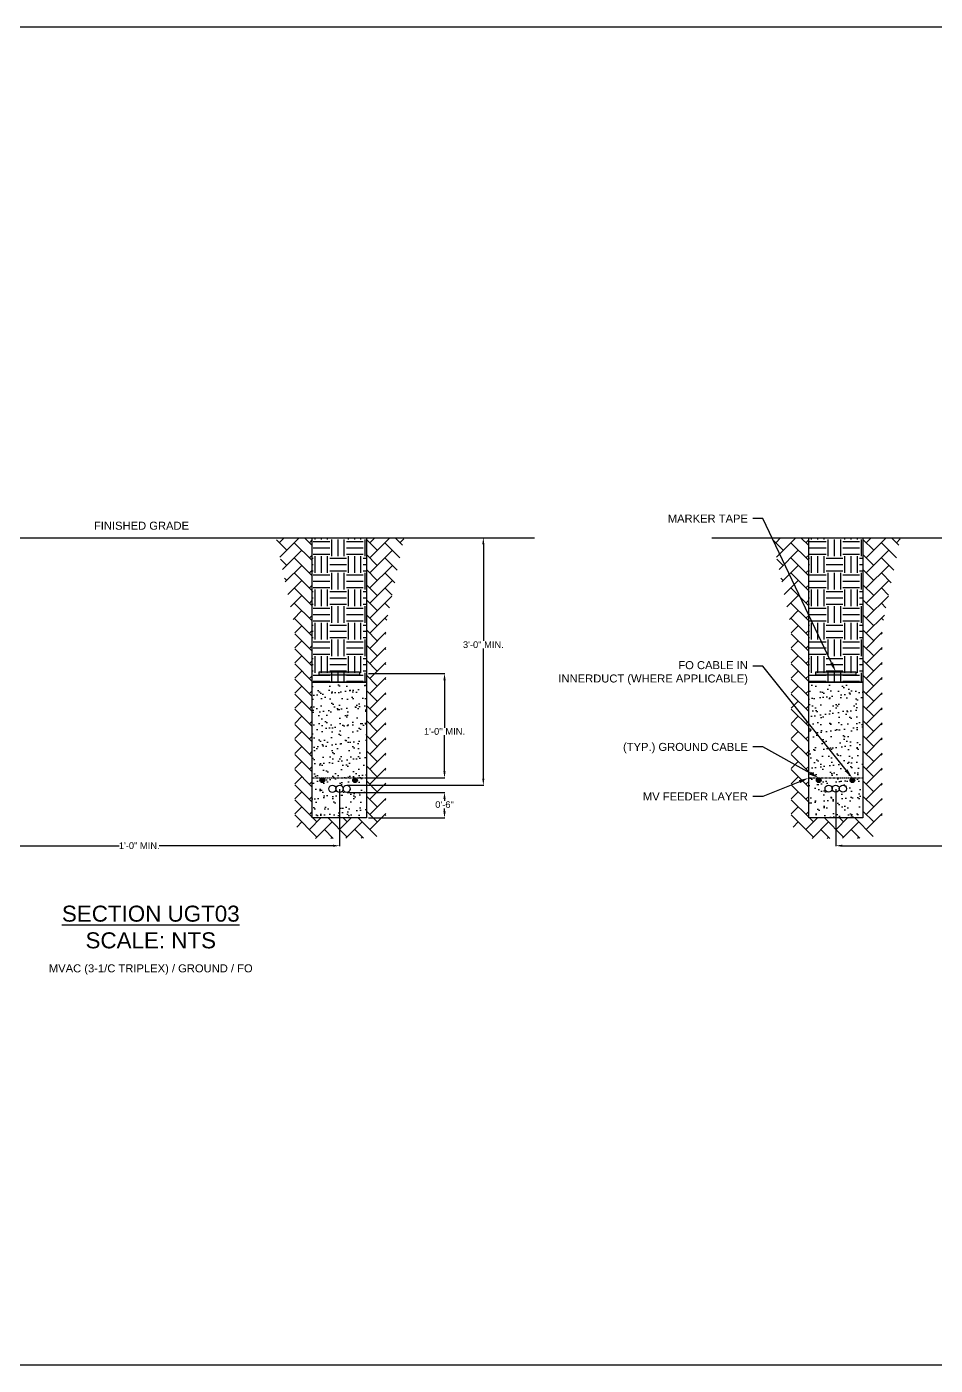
# Model space of a CAD drawing. Header units: feet. Extents: x -1012 to 2720, y -48 to 612.
# Drawn here: x 518.3 to 654.5, y 330.8 to 531.4 of the extents above; entities that cross this region are included whole.
import ezdxf
from ezdxf import colors
from ezdxf.entities.mleader import LeaderData, LeaderLine
from ezdxf.math import Vec2, Vec3

# ---------------------------------------------------------------- set-up
doc = ezdxf.new("R2010")
doc.units = ezdxf.units.FT
doc.header["$MEASUREMENT"] = 0
doc.linetypes.add('CENTER', pattern=[2, 1.25, -0.25, 0.25, -0.25])
for name, color, linetype in [('E-CABL-ACMV', 1, 'AC_CABLE'), ('E-CABL-FO', 120, 'FIBER_OPTIC'), ('E-CABL-UG2', 142, 'GROUND_WIRE_G2'), ('E-FIN-GR', 4, 'Continuous'), ('E-MRKR-TREN', 6, 'Continuous'), ('E-TREN', 3, 'Continuous'), ('E-TREN-HATCH', 254, 'Continuous'), ('G-ANNO-TEXT', 1, 'Continuous'), ('G-DIMS', 7, 'Continuous'), ('text', 1, 'Continuous')]:
    doc.layers.add(name, color=color, linetype=linetype)
doc.styles.add('NEI-A', font='arial.ttf')
doc.styles.get("Standard").update_dxf_attribs({"font": 'arial.ttf'})
doc.linetypes.add('AC_CABLE', pattern='A,1,-0.2,["AC",Standard,S=0.1,R=0,X=-0.1,Y=-0.05],-0.2', length=1.4)
doc.linetypes.add('FIBER_OPTIC', pattern='A,0.2,-0.05,0,-0.05,0.2,-0.15,["FO",Standard,S=0.1,R=0,X=-0.04,Y=-0.05],-0.25,0.2,-0.05,0,-0.05', length=1.2)
doc.linetypes.add('GROUND_WIRE_G2', pattern='A,1,-0.2,["G2",Standard,S=0.1,R=0,X=-0.1,Y=-0.05],-0.2', length=1.4)
doc.dimstyles.new('NEI-A', dxfattribs={"dimtxt": 0.1, "dimasz": 0.125, "dimexe": 0.0625, "dimexo": 0.0625, "dimgap": 0.0625, "dimtad": 0, "dimtih": 1, "dimtoh": 1, "dimdec": 4, "dimzin": 3, "dimdsep": 46, "dimlunit": 4, "dimtxsty": 'NEI-A', "dimcen": 0, "dimadec": 0, "dimazin": 0, "dimtfac": 0.75, "dimtdec": 4, "dimtofl": 0, "dimtmove": 0, "dimatfit": 3, "dimfxl": 1, "dimfrac": 1, "dimtolj": 1, "dimtzin": 0, "dimarcsym": 0})

# ---------------------------------------------------------------- blocks, each defined once
blk = doc.blocks.new('*D25')
at = {"layer": 'Defpoints', "color": 0, "transparency": 16777216}
for p in [(505.13, 417.24), (565.2, 417.18), (565.2, 408.66)]:
    blk.add_point(p, dxfattribs=at)
at = {"layer": 'text', "color": 0, "lineweight": -2, "transparency": 16777216}
for p, q in [((505.13, 417.17), (505.13, 408.59)), ((565.2, 417.12), (565.2, 408.59)), ((506.13, 408.66), (532.18, 408.66)), ((564.2, 408.66), (538.15, 408.66))]:
    blk.add_line(p, q, dxfattribs=at)
at = {"layer": 'text', "color": 0, "transparency": 16777216}
for points in [[(506.13, 408.82), (506.13, 408.49), (505.13, 408.66)], [(564.2, 408.82), (564.2, 408.49), (565.2, 408.66)]]:
    blk.add_solid(points, dxfattribs=at)
at = {"layer": 'text', "color": 0, "transparency": 16777216, "insert": (535.17, 408.66), "char_height": 1, "attachment_point": 5, "style": 'NEI-A'}
blk.add_mtext('\\A1;1\'-0" MIN.', dxfattribs=at)
blk = doc.blocks.new('*D26')
at = {"layer": 'Defpoints', "color": 0, "transparency": 16777216}
for p in [(639.57, 417.2), (699.56, 417.21), (699.56, 408.66)]:
    blk.add_point(p, dxfattribs=at)
at = {"layer": 'text', "color": 0, "lineweight": -2, "transparency": 16777216}
for p, q in [((639.57, 417.14), (639.57, 408.59)), ((699.56, 417.15), (699.56, 408.59)), ((640.57, 408.66), (666.53, 408.66)), ((698.56, 408.66), (672.59, 408.66))]:
    blk.add_line(p, q, dxfattribs=at)
at = {"layer": 'text', "color": 0, "transparency": 16777216}
for points in [[(640.57, 408.82), (640.57, 408.49), (639.57, 408.66)], [(698.56, 408.82), (698.56, 408.49), (699.56, 408.66)]]:
    blk.add_solid(points, dxfattribs=at)
at = {"layer": 'text', "color": 0, "transparency": 16777216, "insert": (669.56, 408.66), "char_height": 1, "attachment_point": 5, "style": 'NEI-A'}
blk.add_mtext('\\A1;5\'-0" MIN.', dxfattribs=at)
blk = doc.blocks.new('*D29')
at = {"layer": 'Defpoints', "color": 0, "transparency": 16777216}
for p in [(566.27, 416.65), (569.46, 412.82), (580.93, 412.82)]:
    blk.add_point(p, dxfattribs=at)
at = {"layer": 'text', "color": 0, "lineweight": -2, "transparency": 16777216}
for p, q in [((566.33, 416.65), (580.99, 416.65)), ((580.93, 415.65), (580.93, 415.39)), ((580.93, 413.82), (580.93, 414.24)), ((569.52, 412.82), (580.99, 412.82))]:
    blk.add_line(p, q, dxfattribs=at)
at = {"layer": 'text', "color": 0, "transparency": 16777216}
for points in [[(580.76, 415.65), (581.1, 415.65), (580.93, 416.65)], [(580.76, 413.82), (581.1, 413.82), (580.93, 412.82)]]:
    blk.add_solid(points, dxfattribs=at)
at = {"layer": 'text', "color": 0, "transparency": 16777216, "insert": (580.93, 414.82), "char_height": 1, "attachment_point": 5, "style": 'NEI-A'}
blk.add_mtext('\\A1;0\'-6"', dxfattribs=at)
blk = doc.blocks.new('*D33')
at = {"layer": 'Defpoints', "color": 0, "transparency": 16777216}
for p in [(569.23, 454.82), (586.75, 454.82), (566.27, 417.72)]:
    blk.add_point(p, dxfattribs=at)
at = {"layer": 'text', "color": 0, "lineweight": -2, "transparency": 16777216}
for p, q in [((569.3, 454.82), (586.81, 454.82)), ((586.75, 453.82), (586.75, 439.36)), ((586.75, 418.72), (586.75, 438.22)), ((566.33, 417.72), (586.81, 417.72))]:
    blk.add_line(p, q, dxfattribs=at)
at = {"layer": 'text', "color": 0, "transparency": 16777216}
for points in [[(586.58, 453.82), (586.91, 453.82), (586.75, 454.82)], [(586.58, 418.72), (586.91, 418.72), (586.75, 417.72)]]:
    blk.add_solid(points, dxfattribs=at)
at = {"layer": 'text', "color": 0, "transparency": 16777216, "insert": (586.75, 438.79), "char_height": 1, "attachment_point": 5, "style": 'NEI-A'}
blk.add_mtext('\\A1;3\'-0" MIN.', dxfattribs=at)
blk = doc.blocks.new('*D34')
at = {"layer": 'Defpoints', "color": 0, "transparency": 16777216}
for p in [(569.46, 434.47), (569.23, 418.82), (580.93, 418.82)]:
    blk.add_point(p, dxfattribs=at)
at = {"layer": 'text', "color": 0, "lineweight": -2, "transparency": 16777216}
for p, q in [((569.52, 434.47), (580.99, 434.47)), ((580.93, 433.47), (580.93, 426.35)), ((580.93, 419.82), (580.93, 425.21)), ((569.3, 418.82), (580.99, 418.82))]:
    blk.add_line(p, q, dxfattribs=at)
at = {"layer": 'text', "color": 0, "transparency": 16777216}
for points in [[(580.76, 433.47), (581.1, 433.47), (580.93, 434.47)], [(580.76, 419.82), (581.1, 419.82), (580.93, 418.82)]]:
    blk.add_solid(points, dxfattribs=at)
at = {"layer": 'text', "color": 0, "transparency": 16777216, "insert": (580.93, 425.78), "char_height": 1, "attachment_point": 5, "style": 'NEI-A'}
blk.add_mtext("\\A1;1'-0'' MIN.", dxfattribs=at)

msp = doc.modelspace()

# ---------------------------------------------------------------- hatches: boundary and pattern name
at = {"layer": 'E-CABL-FO', "linetype": 'Continuous'}
h = msp.add_hatch(color=256, dxfattribs=at)
edge = h.paths.add_edge_path()
edge.add_arc((567.52329, 418.4568), 0.34375, 0, 360)
h = msp.add_hatch(color=256, dxfattribs=at)
edge = h.paths.add_edge_path()
edge.add_arc((642.07018, 418.46652), 0.34375, 0, 360)
at = {"layer": 'E-CABL-UG2', "linetype": 'Continuous'}
h = msp.add_hatch(color=256, dxfattribs=at)
edge = h.paths.add_edge_path()
edge.add_arc((562.60698, 418.47166), 0.34375, 0, 360)
h = msp.add_hatch(color=256, dxfattribs=at)
edge = h.paths.add_edge_path()
edge.add_arc((637.02198, 418.47164), 0.34375, 0, 360)
at = {"layer": 'E-MRKR-TREN', "linetype": 'Continuous'}
h = msp.add_hatch(color=256, dxfattribs=at)
h.dxf.hatch_style = 1
h.paths.add_polyline_path([(562.16443, 434.7224), (568.16443, 434.7224), (568.16443, 434.2224), (562.16443, 434.2224)])
h = msp.add_hatch(color=256, dxfattribs=at)
h.dxf.hatch_style = 1
h.paths.add_polyline_path([(636.57943, 434.7224), (642.57943, 434.7224), (642.57943, 434.2224), (636.57943, 434.2224)])
at = {"layer": 'E-TREN-HATCH', "linetype": 'Continuous'}
h = msp.add_hatch(dxfattribs=at)
h.set_pattern_fill('AR-HBONE', color=256, scale=0.4)
h.set_pattern_definition([(45, (67.3975, 589.8417), (2e-16, 2.2627417), [4.8, -1.6]), (135, (68.5289, 590.9731), (2e-16, 2.2627417), [4.8, -1.6])])
h.paths.add_polyline_path([(574.86454, 454.81539), (569.23318, 454.81539), (569.23318, 412.81539), (561.09568, 412.81539), (561.09568, 454.81539), (555.66821, 454.81539), (558.4901, 441.32709), (558.4901, 411.74664), (560.48846, 409.74664), (570.6326, 409.79277), (572.13627, 412.52998), (572.13627, 441.70307)])
h = msp.add_hatch(dxfattribs=at)
h.set_pattern_fill('EARTH', color=256, scale=10)
h.set_pattern_definition([(0, (-6082671.2808, -2152175.1348), (2.5, 2.5), [2.5, -2.5]), (0, (-6082671.2808, -2152174.1973), (2.5, 2.5), [2.5, -2.5]), (0, (-6082671.2808, -2152173.2598), (2.5, 2.5), [2.5, -2.5]), (90, (-6082670.9683, -2152172.9473), (-2.5, 2.5), [2.5, -2.5]), (90, (-6082670.0308, -2152172.9473), (-2.5, 2.5), [2.5, -2.5]), (90, (-6082669.0933, -2152172.9473), (-2.5, 2.5), [2.5, -2.5])])
h.paths.add_polyline_path([(569.23318, 454.81539), (561.09568, 454.81539), (561.09568, 433.15542), (569.23318, 433.15542)])
h = msp.add_hatch(dxfattribs=at)
h.set_pattern_fill('AR-HBONE', color=256, scale=0.4)
h.set_pattern_definition([(45, (141.8125, 589.8417), (2e-16, 2.2627417), [4.8, -1.6]), (135, (142.9439, 590.9731), (2e-16, 2.2627417), [4.8, -1.6])])
h.paths.add_polyline_path([(649.27953, 454.81539), (643.64818, 454.81539), (643.64818, 412.81539), (635.51068, 412.81539), (635.51068, 454.81539), (630.08321, 454.81539), (632.90509, 441.32709), (632.90509, 411.74664), (634.90346, 409.74664), (645.0476, 409.79277), (646.55126, 412.52998), (646.55126, 441.70307)])
h = msp.add_hatch(dxfattribs=at)
h.set_pattern_fill('EARTH', color=256, scale=10)
h.set_pattern_definition([(0, (-6082596.8658, -2152175.1348), (2.5, 2.5), [2.5, -2.5]), (0, (-6082596.8658, -2152174.1973), (2.5, 2.5), [2.5, -2.5]), (0, (-6082596.8658, -2152173.2598), (2.5, 2.5), [2.5, -2.5]), (90, (-6082596.5533, -2152172.9473), (-2.5, 2.5), [2.5, -2.5]), (90, (-6082595.6158, -2152172.9473), (-2.5, 2.5), [2.5, -2.5]), (90, (-6082594.6783, -2152172.9473), (-2.5, 2.5), [2.5, -2.5])])
h.paths.add_polyline_path([(643.64818, 454.81539), (635.51068, 454.81539), (635.51068, 433.15542), (643.64818, 433.15542)])
h = msp.add_hatch(dxfattribs=at)
h.set_pattern_fill('AR-SAND', color=252)
h.paths.add_polyline_path([(561.09568, 433.15542), (569.23318, 433.15542), (569.23318, 412.81539), (561.09568, 412.81539)])
edge = h.paths.add_edge_path(flags=16)
edge.add_arc((564.12934, 417.18311), 0.53438, 0, 360)
edge = h.paths.add_edge_path(flags=16)
edge.add_arc((565.19809, 417.18311), 0.53438, 0, 360)
edge = h.paths.add_edge_path(flags=16)
edge.add_arc((566.26684, 417.18311), 0.53438, 0, 360)
h = msp.add_hatch(dxfattribs=at)
h.set_pattern_fill('AR-SAND', color=252)
h.paths.add_polyline_path([(635.51068, 433.15542), (643.64818, 433.15542), (643.64818, 412.81539), (635.51068, 412.81539)])
edge = h.paths.add_edge_path(flags=16)
edge.add_arc((638.49737, 417.20472), 0.53438, 0, 360)
edge = h.paths.add_edge_path(flags=16)
edge.add_arc((639.56612, 417.20472), 0.53438, 0, 360)
edge = h.paths.add_edge_path(flags=16)
edge.add_arc((640.63487, 417.20472), 0.53438, 0, 360)

# ---------------------------------------------------------------- linework, layer by layer
msp.add_lwpolyline([(55.93092, 531.41527), (1296.88162, 531.41527), (1296.88162, 330.78668), (55.93092, 330.78668)], close=True)
at = {"layer": 'E-CABL-ACMV', "linetype": 'Continuous'}
for centre in [(564.12934, 417.18311), (565.19809, 417.18311), (566.26684, 417.18311), (638.49737, 417.20472), (639.56612, 417.20472), (640.63487, 417.20472)]:
    msp.add_circle(centre, 0.53438, dxfattribs=at)
at = {"layer": 'E-CABL-FO', "linetype": 'Continuous'}
for centre in [(567.52329, 418.4568), (642.07018, 418.46652)]:
    msp.add_circle(centre, 0.34375, dxfattribs=at)
at = {"layer": 'E-CABL-UG2', "linetype": 'Continuous'}
for centre in [(562.60698, 418.47166), (637.02198, 418.47164)]:
    msp.add_circle(centre, 0.34375, dxfattribs=at)
at = {"layer": 'E-FIN-GR', "flags": 128}
for points in [[(486.58101, 454.81539), (594.4007, 454.81539)], [(620.99601, 454.81539), (786.87159, 454.81539)]]:
    msp.add_lwpolyline(points, dxfattribs=at)
at = {"layer": 'E-MRKR-TREN', "linetype": 'Continuous', "flags": 128}
for points in [[(562.16443, 434.7224), (568.16443, 434.7224), (568.16443, 434.2224), (562.16443, 434.2224)], [(636.57943, 434.7224), (642.57943, 434.7224), (642.57943, 434.2224), (636.57943, 434.2224)]]:
    msp.add_lwpolyline(points, close=True, dxfattribs=at)
at = {"layer": 'E-TREN', "color": 252, "linetype": 'Continuous'}
for points in [[(561.09568, 454.81539), (569.23318, 454.81539), (569.23318, 433.15542), (561.09568, 433.15542)], [(635.51068, 454.81539), (643.64818, 454.81539), (643.64818, 433.15542), (635.51068, 433.15542)], [(561.09568, 433.15542), (569.23318, 433.15542), (569.23318, 412.81539), (561.09568, 412.81539)], [(635.51068, 433.15542), (643.64818, 433.15542), (643.64818, 412.81539), (635.51068, 412.81539)]]:
    msp.add_lwpolyline(points, close=True, dxfattribs=at)
at = {"layer": 'G-DIMS', "linetype": 'CENTER', "ltscale": 0.25}
for points in [[(561.09568, 418.81539), (569.23318, 418.81539)], [(635.51068, 418.81539), (643.64818, 418.81539)]]:
    msp.add_lwpolyline(points, dxfattribs=at)

# ---------------------------------------------------------------- texts
at = {"layer": 'G-ANNO-TEXT', "attachment_point": 5, "style": 'NEI-A'}
for s, width, insert, char_height in [('{\\LSECTION UGT03\\P\\l\\C7;SCALE: NTS}', 33.1405048, (536.90395, 396.45949), 2.4), ('MVAC (3-1/C TRIPLEX) / GROUND / FO', 35.963125, (536.90395, 390.0982), 1.2)]:
    msp.add_mtext_dynamic_manual_height_columns(s, width=width, gutter_width=6.5625, heights=[0], dxfattribs=dict(at, insert=insert, char_height=char_height))
at = {"layer": 'text', "insert": (535.51237, 456.61873), "char_height": 1.2, "attachment_point": 5, "style": 'NEI-A'}
msp.add_mtext_dynamic_manual_height_columns('FINISHED GRADE', width=16.2305069, gutter_width=6.5625, heights=[0], dxfattribs=at)

# ---------------------------------------------------------------- dimensions: what is measured, and where the dimension line sits
at = {"layer": 'text'}
for base, p1, p2, text, picture, middle in [((586.74614, 454.81539), (566.26684, 417.71748), (569.23318, 454.81539), '3\'-0" MIN.', '*D33', (586.74614, 438.78975)), ((580.92984, 418.81539), (569.46143, 434.4724), (569.23318, 418.81539), "1'-0'' MIN.", '*D34', (580.92984, 425.77982)), ((580.92984, 412.81539), (566.26684, 416.64873), (569.46143, 412.81539), '0\'-6"', '*D29', (580.92984, 414.81531))]:
    dim = msp.add_linear_dim(base=base, p1=p1, p2=p2, angle=90, text=text, dimstyle='NEI-A', override={"dimtxt": 1, "dimasz": 1}, dxfattribs=at)
    dim.commit()
    dim.dimension.update_dxf_attribs({"geometry": picture, "text_midpoint": middle, "dimtype": 160})
for base, p1, p2, text, picture, middle in [((565.19809, 408.65638), (505.1328, 417.23624), (565.19809, 417.18311), '1\'-0" MIN.', '*D25', (535.16544, 408.65638)), ((699.55521, 408.65638), (639.56612, 417.20472), (699.55521, 417.21064), '<> MIN.', '*D26', (669.56067, 408.65638))]:
    dim = msp.add_linear_dim(base=base, p1=p1, p2=p2, text=text, dimstyle='NEI-A', override={"dimtxt": 1, "dimasz": 1}, dxfattribs=at)
    dim.commit()
    dim.dimension.update_dxf_attribs({"geometry": picture, "text_midpoint": middle})

# ---------------------------------------------------------------- leaders
ml = msp.add_multileader_mtext('Standard', dxfattribs=at)
ml.set_content('MARKER TAPE ', color=256, style='NEI-A')
ml.set_leader_properties()
ml.build(insert=Vec2(0, 0))
ml.multileader.update_dxf_attribs({"dogleg_length": 0.125, "arrow_head_size": 1.5, "scale": 12})
ctx = ml.context
ctx.base_point, ctx.scale, ctx.char_height, ctx.arrow_head_size, ctx.landing_gap_size, ctx.plane_origin = Vec3(613.85521, 457.69217), 12, 1.2, 1.5, 0.75, Vec3(638.03676, 447.48139)
ctx.text_align_type = 2
notes = []
notes.append((ctx, [(0, (1, 1, 0), (628.65712, 457.69217), (-1, 0), 1.5, [(0, [(639.57943, 434.70343)], 0, [])])]))
ctx.mtext.insert, ctx.mtext.width, ctx.mtext.alignment, ctx.mtext.flow_direction = Vec3(626.40712, 458.29258), 21.863125, 3, 5
ml = msp.add_multileader_mtext('Standard', dxfattribs=at)
ml.set_content('MARKER TAPE', color=256, style='NEI-A')
ml.set_leader_properties()
ml.build(insert=Vec2(0, 0))
ml.multileader.update_dxf_attribs({"dogleg_length": 0.125, "arrow_head_size": 1.5, "scale": 12})
ctx = ml.context
ctx.base_point, ctx.scale, ctx.char_height, ctx.arrow_head_size, ctx.landing_gap_size, ctx.plane_origin = Vec3(803.33049, 457.69217), 12, 1.2, 1.5, 0.75, Vec3(834.30969, 449.06539)
ctx.text_align_type = 2
notes.append((ctx, [(0, (1, 1, 0), (818.1324, 457.69217), (-1, 0), 1.5, [(0, [(836.45525, 436.07283)], 0, [])])]))
ctx.mtext.insert, ctx.mtext.width, ctx.mtext.alignment, ctx.mtext.flow_direction = Vec3(815.8824, 458.29258), 21.863125, 3, 5
ml = msp.add_multileader_mtext('Standard', dxfattribs=at)
ml.set_content('FO CABLE', color=256, style='NEI-A')
ml.set_leader_properties()
ml.build(insert=Vec2(0, 0))
ml.multileader.update_dxf_attribs({"dogleg_length": 0.125, "arrow_head_size": 1.5, "scale": 12})
ctx = ml.context
ctx.base_point, ctx.scale, ctx.char_height, ctx.arrow_head_size, ctx.landing_gap_size, ctx.plane_origin = Vec3(807.06883, 437.13119), 12, 1.2, 1.5, 0.75, Vec3(846.26412, 411.64473)
ctx.text_align_type = 2
notes.append((ctx, [(0, (1, 1, 0), (818.1324, 437.13119), (-1, 0), 1.5, [(0, [(842.41915, 423.79623)], 0, [])])]))
ctx.mtext.insert, ctx.mtext.width, ctx.mtext.alignment, ctx.mtext.flow_direction = Vec3(815.8824, 437.74142), 16.113125, 3, 5
ml = msp.add_multileader_mtext('Standard', dxfattribs=at)
ml.set_content('FO CABLE IN\\PINNERDUCT (WHERE APPLICABLE)', color=256, style='NEI-A')
ml.set_leader_properties()
ml.build(insert=Vec2(0, 0))
ml.multileader.update_dxf_attribs({"dogleg_length": 0.125, "arrow_head_size": 1.5, "scale": 12})
ctx = ml.context
ctx.base_point, ctx.scale, ctx.char_height, ctx.arrow_head_size, ctx.landing_gap_size, ctx.plane_origin = Vec3(614.90951, 435.55031), 12, 1.2, 1.5, 0.75, Vec3(646.29326, 426.03203)
ctx.text_align_type = 2
notes.append((ctx, [(0, (1, 1, 0), (628.65712, 435.55031), (-1, 0), 1.5, [(0, [(642.04841, 418.81539)], 0, [])])]))
ctx.mtext.insert, ctx.mtext.width, ctx.mtext.alignment, ctx.mtext.flow_direction = Vec3(626.40712, 436.32671), 16.113125, 3, 5
ml = msp.add_multileader_mtext('Standard', dxfattribs=at)
ml.set_content('24V DC CONDUCTORS ', color=256, style='NEI-A')
ml.set_leader_properties()
ml.build(insert=Vec2(0, 0))
ml.multileader.update_dxf_attribs({"dogleg_length": 0.125, "arrow_head_size": 1.5, "scale": 12})
ctx = ml.context
ctx.base_point, ctx.scale, ctx.char_height, ctx.arrow_head_size, ctx.landing_gap_size, ctx.plane_origin = Vec3(796.91958, 431.63806), 12, 1.2, 1.5, 0.75, Vec3(836.62648, 416.74927)
ctx.text_align_type = 2
notes.append((ctx, [(0, (1, 1, 0), (818.1324, 431.63806), (-1, 0), 1.5, [(0, [(836.35004, 423.79623)], 0, [])])]))
ctx.mtext.insert, ctx.mtext.width, ctx.mtext.alignment, ctx.mtext.flow_direction = Vec3(815.8824, 432.2483), 18.8701695, 3, 5
ml = msp.add_multileader_mtext('Standard', dxfattribs=at)
ml.set_content('120V AC CONDUCTORS', color=256, style='NEI-A')
ml.set_leader_properties()
ml.build(insert=Vec2(0, 0))
ml.multileader.update_dxf_attribs({"dogleg_length": 0.125, "arrow_head_size": 1.5, "scale": 12})
ctx = ml.context
ctx.base_point, ctx.scale, ctx.char_height, ctx.arrow_head_size, ctx.landing_gap_size, ctx.plane_origin = Vec3(796.21316, 426.01719), 12, 1.2, 1.5, 0.75, Vec3(834.3268, 413.19767)
ctx.text_align_type = 2
notes.append((ctx, [(0, (1, 1, 0), (818.1324, 426.01719), (-1, 0), 1.5, [(0, [(830.04085, 423.45422)], 0, [])])]))
ctx.mtext.insert, ctx.mtext.width, ctx.mtext.alignment, ctx.mtext.flow_direction = Vec3(815.8824, 426.62743), 19.3059081, 3, 5
ml = msp.add_multileader_mtext('Standard', dxfattribs=at)
ml.set_content('(TYP.) GROUND CABLE', color=256, style='NEI-A')
ml.set_leader_properties()
ml.build(insert=Vec2(0, 0))
ml.multileader.update_dxf_attribs({"dogleg_length": 0.125, "arrow_head_size": 1.5, "scale": 12})
ctx = ml.context
ctx.base_point, ctx.scale, ctx.char_height, ctx.arrow_head_size, ctx.landing_gap_size, ctx.plane_origin = Vec3(613.08904, 423.4603), 12, 1.2, 1.5, 0.75, Vec3(646.65631, 405.98873)
ctx.text_align_type = 2
notes.append((ctx, [(0, (1, 1, 0), (628.65712, 423.4603), (-1, 0), 1.5, [(0, [(637.02198, 418.81539)], 0, [])])]))
ctx.mtext.insert, ctx.mtext.width, ctx.mtext.alignment, ctx.mtext.flow_direction = Vec3(626.40712, 424.07053), 18.1694325, 3, 5
ml = msp.add_multileader_mtext('Standard', dxfattribs=at)
ml.set_content('MV FEEDER LAYER', color=256, style='NEI-A')
ml.set_leader_properties()
ml.build(insert=Vec2(0, 0))
ml.multileader.update_dxf_attribs({"dogleg_length": 0.125, "arrow_head_size": 1.5, "scale": 12})
ctx = ml.context
ctx.base_point, ctx.scale, ctx.char_height, ctx.arrow_head_size, ctx.landing_gap_size, ctx.plane_origin = Vec3(616.02274, 416.03938), 12, 1.2, 1.5, 0.75, Vec3(642.69818, 394.31435)
ctx.text_align_type = 2
notes.append((ctx, [(0, (1, 1, 0), (628.65712, 416.03938), (-1, 0), 1.5, [(0, [(635.51068, 418.81539)], 0, [])])]))
ctx.mtext.insert, ctx.mtext.width, ctx.mtext.alignment, ctx.mtext.flow_direction = Vec3(626.40712, 416.63938), 14.563125, 3, 5
for ctx, leaders in notes:
    for number, flags, end, landing, length, lines in leaders:
        leader = LeaderData()
        leader.index, (leader.has_last_leader_line, leader.has_dogleg_vector, leader.attachment_direction) = number, flags
        leader.last_leader_point, leader.dogleg_vector, leader.dogleg_length = Vec3(end), Vec3(landing), length
        for number, points, colour, breaks in lines:
            line = LeaderLine()
            line.index, line.vertices, line.color, line.breaks = number, Vec3.list(points), colors.encode_raw_color(colour), breaks
            leader.lines.append(line)
        ctx.leaders.append(leader)

doc.saveas('drawing.dxf')
